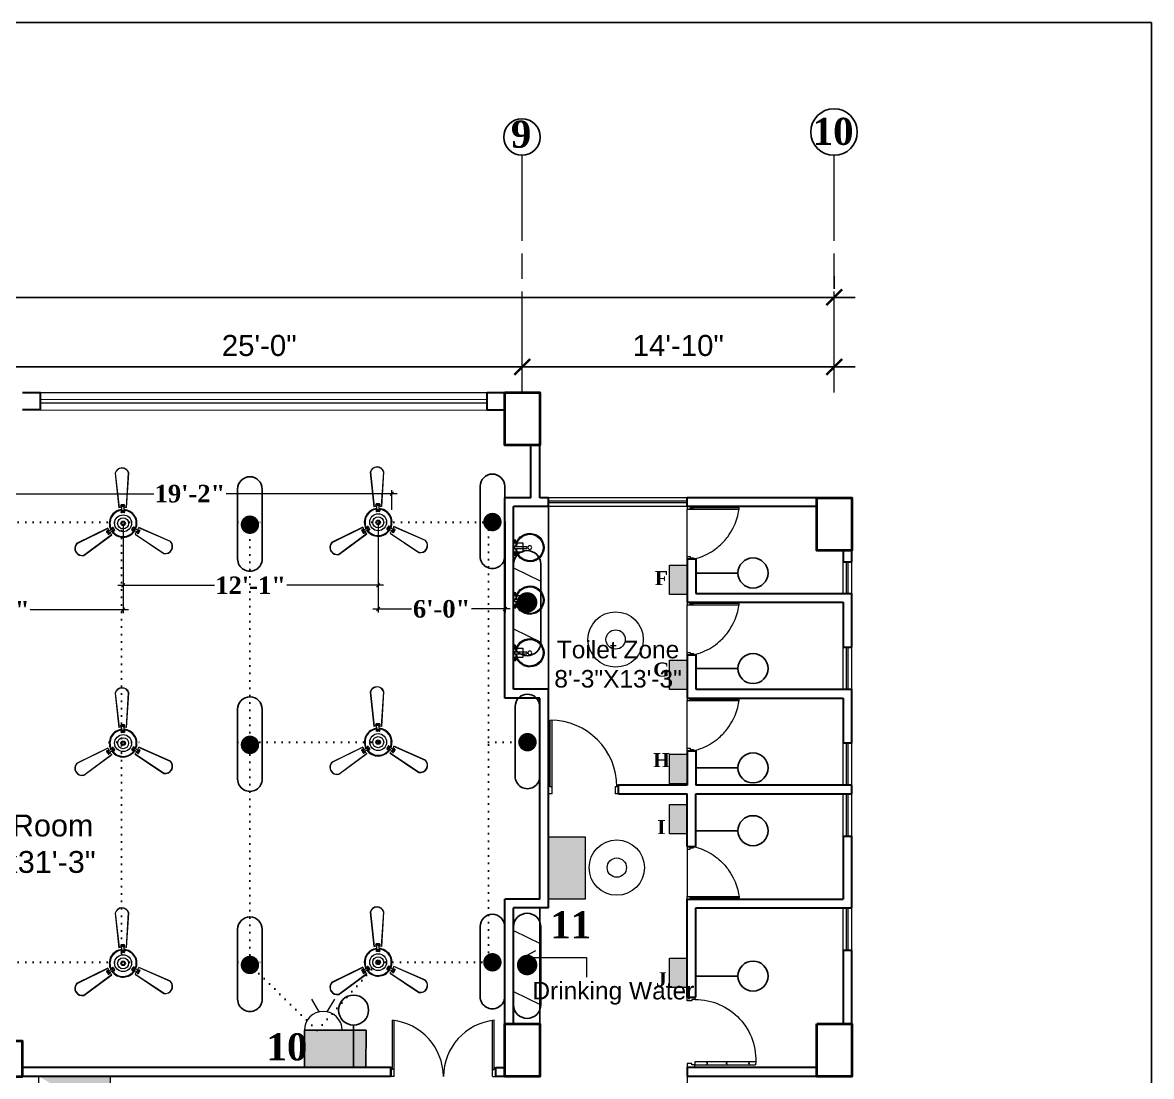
# Model space of a CAD drawing. Header units: inches. Extents: x -12 to 20935469, y -1604 to 24729220.
# Drawn here: x 20825594 to 20826238, y 24654530 to 24655131 of the extents above; entities that cross this region are included whole.
import ezdxf

# ---------------------------------------------------------------- set-up
doc = ezdxf.new("R2010")
doc.units = ezdxf.units.IN
doc.header["$LTSCALE"] = 0.03
doc.header["$MEASUREMENT"] = 0
doc.header["$PDMODE"] = 32
doc.header["$PDSIZE"] = 15
doc.linetypes.add('ACAD_ISO08W100', pattern=[36, 24, -3, 6, -3])
doc.linetypes.add('DOT', pattern=[0.25, 0, -0.25])
for name, color, linetype, lineweight in [('0-elect.fixture-3 fan', 200, 'Continuous', 20), ('2', 7, 'Continuous', 9), ('column', 1, 'Continuous', 40), ('Dim Line', 252, 'Continuous', 13), ('Dimiention', 75, 'Continuous', 18), ('Door', 7, 'Continuous', 18), ('E-CF', 4, 'Continuous', 30), ('Glass Line', 252, 'Continuous', 9), ('Grid Line', 252, 'Continuous', 18), ('line', 7, 'Continuous', 9), ('Main Wall', 7, 'Continuous', 30), ('STAIR', 46, 'Continuous', 15), ('TOILET FIXTURE', 142, 'Continuous', 5), ('wind.', 150, 'Continuous', 20)]:
    doc.layers.add(name, color=color, linetype=linetype, lineweight=lineweight)
for name, color, linetype in [('DIM TEXT 2025', 7, 'Continuous'), ('FUR', 251, 'Continuous'), ('H', 154, 'Continuous'), ('SB TEXT', 215, 'DOT'), ('TEXT', 7, 'Continuous'), ('w', 188, 'DOT')]:
    doc.layers.add(name, color=color, linetype=linetype)
doc.styles.add('2', font='swisscl.ttf')
doc.styles.add('RomanS', font='arial.ttf', dxfattribs={"height": 12})
doc.styles.get("Standard").update_dxf_attribs({"font": 'timesbd.ttf'})
doc.dimstyles.new('Aec_Arch_I', dxfattribs={"dimscale": 96, "dimtxt": 12, "dimasz": 0.09375, "dimexe": 0.125, "dimexo": 0.125, "dimgap": 0.0625, "dimtad": 1, "dimdec": 0, "dimzin": 3, "dimdsep": 46, "dimlunit": 4, "dimtxsty": 'RomanS', "dimblk1": 'ARCHTICK', "dimblk2": 'ARCHTICK', "dimsah": 1, "dimcen": 0.09375, "dimdle": 0.125, "dimadec": 0, "dimazin": 0, "dimtfac": 0.75, "dimtdec": 0, "dimtmove": 2, "dimatfit": 3, "dimldrblk": 'ARCHTICK', "dimfxl": 1, "dimfrac": 1, "dimtolj": 1, "dimtzin": 0, "dimarcsym": 0})
doc.dimstyles.new('Standard 8', dxfattribs={"dimtxt": 7, "dimasz": 2, "dimexe": 2, "dimexo": 2, "dimgap": 2, "dimtad": 0, "dimdec": 0, "dimzin": 3, "dimdsep": 46, "dimlunit": 4, "dimtxsty": 'Standard', "dimblk": 'OBLIQUE', "dimcen": 3, "dimdle": 3, "dimclrd": 256, "dimclre": 256, "dimclrt": 256, "dimadec": 0, "dimazin": 0, "dimtfac": 1, "dimtdec": 0, "dimtix": 1, "dimtofl": 0, "dimtmove": 0, "dimatfit": 0, "dimldrblk": 'OBLIQUE', "dimfxl": 1, "dimtolj": 1, "dimtzin": 0, "dimlwd": -1, "dimlwe": -1, "dimarcsym": 0})

# ---------------------------------------------------------------- blocks, each defined once
blk = doc.blocks.new('A$C36295410')
at = {"layer": 'Door'}
for p, q in [((1, 4), (1, 32)), ((2, 0), (2, 31.98)), ((58, 0), (58, 31.98)), ((59, 4), (59, 32)), ((1, 5), (0, 5)), ((2, 4), (1, 4)), ((58, 4), (59, 4)), ((59, 5), (60, 5)), ((2, 0), (0, 0)), ((58, 0), (60, 0))]:
    blk.add_line(p, q, dxfattribs=at)
for centre, start, end in [((-2.53, -0.34), 0.59063, 83.77826), ((62.53, -0.34), 96.22174, 179.40937)]:
    blk.add_arc(centre, 32.53, start, end, dxfattribs=at)
blk = doc.blocks.new('sssss-flat-876')
at = {"layer": 'Door', "linetype": 'Continuous', "ltscale": 3}
blk.add_line((3666.52, 84027.2), (3666.52, 84055.74), dxfattribs=at)
at = {"layer": 'Door', "linetype": 'Continuous', "ltscale": 3, "extrusion": (-7.21527e-09, -3.35624e-18, 1), "elevation": 0}
for points in [[(3666.52, 84057.2), (3666.52, 84055.74), (3668.35, 84055.74), (3668.35, 84056.47), (3670.18, 84056.47), (3670.18, 84057.2)], [(3668.35, 84055.74), (3696.16, 84055.74), (3696.16, 84056.47), (3668.35, 84056.47)]]:
    blk.add_lwpolyline(points, close=True, dxfattribs=at)
at = {"layer": 'Door', "linetype": 'Continuous', "ltscale": 3, "flags": 128}
blk.add_lwpolyline([(3670.18, 84027.2, 0.04096), (3675.47, 84028.9, 0.082496), (3684.93, 84034.78, 0.052187), (3689.72, 84039.97, 0.043988), (3692.86, 84045.05, 0.036571), (3694.75, 84049.63, 0.034751), (3695.92, 84054.2, 0.011435), (3696.16, 84055.74)], format="xyb", dxfattribs=at)
at = {"layer": 'Door', "linetype": 'Continuous', "ltscale": 3}
blk.add_lwpolyline([(3666.52, 84027.2), (3666.52, 84028.66), (3668.35, 84028.66), (3668.35, 84027.93), (3670.18, 84027.93), (3670.18, 84027.2)], close=True, dxfattribs=at)
blk = doc.blocks.new('Door_45')
at = {"layer": 'Door'}
for p, q in [((1.5, 4.97), (1.5, 43.97)), ((3.5, 44.03), (3.5, 4.97)), ((1.5, 40.03), (2.25, 40.03)), ((2.25, 40.03), (2.25, 39.53)), ((2.25, 39.53), (2.75, 39.53)), ((2.75, 39.53), (2.75, 40.03)), ((2.75, 40.03), (3.5, 40.03)), ((1.5, 25.77), (2.25, 25.77)), ((2.25, 25.77), (2.25, 25.27)), ((2.25, 25.27), (2.75, 25.27)), ((2.75, 25.77), (3.5, 25.77)), ((2.75, 25.27), (2.75, 25.77)), ((1.5, 12.57), (2.25, 12.57)), ((2.25, 12.57), (2.25, 13.07)), ((2.25, 13.07), (2.75, 13.07)), ((2.75, 13.07), (2.75, 12.57)), ((2.75, 12.57), (3.5, 12.57)), ((0, -0.03), (0, 4.97)), ((0, 4.97), (1.5, 4.97)), ((3.5, 4.97), (1.5, 4.97)), ((1.5, 4.97), (1.5, 2.97)), ((1.5, 2.97), (2.5, 2.97)), ((2.5, 2.97), (2.5, -0.03)), ((42.5, 3), (42.5, -0.03)), ((43.5, 3), (42.5, 3)), ((45, 5), (43.5, 5)), ((43.5, 5), (43.5, 3)), ((45, -0.03), (45, 5)), ((2.5, -0.03), (0, -0.03)), ((42.5, -0.03), (45, -0.03))]:
    blk.add_line(p, q, dxfattribs=at)
blk.add_arc((4.66, 5.26), 38.84, 359.62325, 94.66847, dxfattribs=at)
blk = doc.blocks.new('7-flat-72')
at = {"layer": 'Glass Line', "color": 8, "ltscale": 20}
for p, q in [((-64476.55, 376959.41), (-64476.55, 376966.61)), ((-64475.47, 376966.61), (-64476.55, 376966.61)), ((-64475.47, 376959.41), (-64475.47, 376966.61)), ((-64478.71, 376960.49), (-64480.33, 376960.49)), ((-64480.33, 376959.52), (-64480.33, 376960.49)), ((-64478.71, 376959.52), (-64480.33, 376959.52)), ((-64480.33, 376959.05), (-64480.33, 376959.41)), ((-64478.71, 376959.41), (-64480.33, 376959.41)), ((-64478.71, 376959.05), (-64480.33, 376959.05)), ((-64480.28, 376959.52), (-64480.28, 376960.49)), ((-64480.15, 376959.52), (-64480.15, 376960.49)), ((-64480.15, 376959.41), (-64480.15, 376959.52)), ((-64479.92, 376959.52), (-64479.92, 376960.49)), ((-64479.52, 376959.52), (-64479.52, 376960.49)), ((-64479.13, 376959.52), (-64479.13, 376960.49)), ((-64478.9, 376959.52), (-64478.9, 376960.49)), ((-64478.89, 376959.41), (-64478.89, 376959.52)), ((-64478.77, 376959.52), (-64478.77, 376960.49)), ((-64478.71, 376959.52), (-64478.71, 376960.49)), ((-64478.71, 376959.05), (-64478.71, 376959.41)), ((-64475.11, 376959.41), (-64476.91, 376959.41)), ((-64476.91, 376959.05), (-64476.91, 376959.41)), ((-64475.11, 376959.05), (-64476.91, 376959.05)), ((-64475.11, 376959.05), (-64475.11, 376959.41)), ((-64473.31, 376960.49), (-64471.69, 376960.49)), ((-64473.31, 376959.52), (-64473.31, 376960.49)), ((-64473.31, 376959.52), (-64471.69, 376959.52)), ((-64473.31, 376959.05), (-64473.31, 376959.41)), ((-64473.31, 376959.41), (-64471.69, 376959.41)), ((-64473.31, 376959.05), (-64471.69, 376959.05)), ((-64473.26, 376959.52), (-64473.26, 376960.49)), ((-64473.13, 376959.52), (-64473.13, 376960.49)), ((-64473.13, 376959.41), (-64473.13, 376959.52)), ((-64472.9, 376959.52), (-64472.9, 376960.49)), ((-64472.5, 376959.52), (-64472.5, 376960.49)), ((-64472.11, 376959.52), (-64472.11, 376960.49)), ((-64471.88, 376959.52), (-64471.88, 376960.49)), ((-64471.87, 376959.41), (-64471.87, 376959.52)), ((-64471.75, 376959.52), (-64471.75, 376960.49)), ((-64471.69, 376959.52), (-64471.69, 376960.49)), ((-64471.69, 376959.05), (-64471.69, 376959.41))]:
    blk.add_line(p, q, dxfattribs=at)
blk.add_circle((-64476.02, 376968.4, 0), 1.08, dxfattribs=at)
for radius, start, end in [(8.1, 273.83345, 266.18834), (7.55, 274.11503, 265.90676)]:
    blk.add_arc((-64476.02, 376968.4, 0), radius, start, end, dxfattribs=at)
blk = doc.blocks.new('SFSFSFS-flat-72')
at = {"layer": 'TOILET FIXTURE', "ltscale": 0.2}
blk.add_lwpolyline([(-3918.47, -3608.1), (-3918.47, -3602.7), (-3923.87, -3602.7), (-3923.87, -3608.1)], close=True, dxfattribs=at)
at = {"layer": 'TOILET FIXTURE', "ltscale": 20}
blk.add_blockref('7-flat-72', (60554.84, -380567.16), dxfattribs=at)
blk = doc.blocks.new('$D40')
at = {"layer": 'Door'}
for p, q in [((1, 4), (1, 42)), ((2, 0), (2, 41.99)), ((1, 5), (0, 5)), ((2, 0), (0, 0)), ((2, 4), (1, 4)), ((39, 4), (38, 4)), ((38, 4), (38, 0)), ((40, 0), (38, 0)), ((40, 5), (38.99, 5)), ((39, 5), (39, 4))]:
    blk.add_line(p, q, dxfattribs=at)
blk.add_arc((1, 4), 38, 0, 90, dxfattribs=at)
blk = doc.blocks.new('bulb')
at = {"layer": 'line', "color": 4, "lineweight": 25, "ltscale": 50}
for p, q in [((20823168.7, 24658803.9), (20823168.7, 24658777.6)), ((20823168.7, 24658790.8), (20823209.9, 24658790.8))]:
    blk.add_line(p, q, dxfattribs=at)
blk.add_circle((20823224.6, 24658790.8), 14.7, dxfattribs=at)
blk = doc.blocks.new('JUJUJUKIII')
at = {"layer": 'H', "ltscale": 50, "true_color": 0x999999, "transparency": 33554556}
h = blk.add_hatch(color=253, dxfattribs=at)
h.dxf.hatch_style = 1
h.paths.add_polyline_path([(7363219.9, 3291034.2), (7363425.7, 3291034.2), (7363425.7, 3291376.7), (7363219.9, 3291376.7)])
at = {"layer": 'Dimiention', "color": 4, "ltscale": 50}
blk.add_lwpolyline([(7363219.9, 3291034.2), (7363425.7, 3291034.2), (7363425.7, 3291376.7), (7363219.9, 3291376.7)], close=True, dxfattribs=at)
blk = doc.blocks.new('_Oblique')
at = {"color": 0, "linetype": 'ByBlock', "lineweight": -2}
blk.add_line((-0.5, -0.5), (0.5, 0.5), dxfattribs=at)
blk = doc.blocks.new('*D137')
at = {"layer": 'Defpoints', "color": 0, "transparency": 16777216}
for p in [(20825804.99, 24654862.46), (20825804.99, 24654853.37), (20825574.68, 24654846.16)]:
    blk.add_point(p, dxfattribs=at)
at = {"layer": 'DIM TEXT 2025', "lineweight": 0, "transparency": 16777216}
for p, q in [((20825571.68, 24654862.46), (20825669.26, 24654862.46)), ((20825574.68, 24654846.16), (20825574.68, 24654864.46)), ((20825807.99, 24654862.46), (20825710.41, 24654862.46)), ((20825804.99, 24654853.37), (20825804.99, 24654864.46))]:
    blk.add_line(p, q, dxfattribs=at)
at = {"layer": 'DIM TEXT 2025', "lineweight": 0, "transparency": 16777216, "xscale": 2, "yscale": 2, "zscale": 2, "rotation": 180}
blk.add_blockref('_Oblique', (20825574.68, 24654862.46), dxfattribs=at)
at = {"layer": 'DIM TEXT 2025', "lineweight": 0, "transparency": 16777216, "xscale": 2, "yscale": 2, "zscale": 2}
blk.add_blockref('_Oblique', (20825804.99, 24654862.46), dxfattribs=at)
at = {"layer": 'DIM TEXT 2025', "lineweight": 0, "transparency": 16777216, "insert": (20825689.84, 24654862.46), "char_height": 10, "attachment_point": 5}
blk.add_mtext('\\A1;19\'-2"', dxfattribs=at)
blk = doc.blocks.new('*D138')
at = {"layer": 'Defpoints', "color": 0, "transparency": 16777216}
for p in [(20825651.72, 24654845.58), (20825797.19, 24654846.16), (20825797.19, 24654810.26)]:
    blk.add_point(p, dxfattribs=at)
at = {"layer": 'DIM TEXT 2025', "lineweight": 0, "transparency": 16777216}
for p, q in [((20825651.72, 24654845.58), (20825651.72, 24654808.26)), ((20825797.19, 24654846.16), (20825797.19, 24654808.26)), ((20825648.72, 24654810.26), (20825703.87, 24654810.26)), ((20825800.19, 24654810.26), (20825745.03, 24654810.26))]:
    blk.add_line(p, q, dxfattribs=at)
at = {"layer": 'DIM TEXT 2025', "lineweight": 0, "transparency": 16777216, "xscale": 2, "yscale": 2, "zscale": 2, "rotation": 180}
blk.add_blockref('_Oblique', (20825651.72, 24654810.26), dxfattribs=at)
at = {"layer": 'DIM TEXT 2025', "lineweight": 0, "transparency": 16777216, "xscale": 2, "yscale": 2, "zscale": 2}
blk.add_blockref('_Oblique', (20825797.19, 24654810.26), dxfattribs=at)
at = {"layer": 'DIM TEXT 2025', "lineweight": 0, "transparency": 16777216, "insert": (20825724.45, 24654810.26), "char_height": 10, "attachment_point": 5}
blk.add_mtext('\\A1;12\'-1"', dxfattribs=at)
blk = doc.blocks.new('E-CF')
at = {"layer": '0-elect.fixture-3 fan', "color": 230, "linetype": 'ByBlock', "lineweight": 13, "ltscale": 5}
for p, q in [((-1.45, 6.53), (-2.38, 20.87)), ((-1.35, 6.55), (-2.29, 20.85)), ((3.24, 20.73), (1.65, 6.48)), ((3.34, 20.73), (1.74, 6.45)), ((-19.63, -7.46), (-6.46, -1.71)), ((-19.57, -7.54), (-6.43, -1.8)), ((-4.99, -4.44), (-16.92, -12.4)), ((-4.93, -4.51), (-16.88, -12.49)), ((16.32, -13.17), (4.78, -4.66)), ((6.34, -2.1), (19.2, -8.44)), ((6.37, -2.01), (19.25, -8.36)), ((16.28, -13.26), (4.71, -4.73))]:
    blk.add_line(p, q, dxfattribs=at)
at = {"layer": '0-elect.fixture-3 fan', "color": 232, "linetype": 'ByBlock', "lineweight": 13, "ltscale": 5}
for p, q in [((-0.35, 5.43), (-0.66, 4.81)), ((-0.33, 6.68), (-0.62, 7.28)), ((-0.35, 4.97), (-0.22, 4.72)), ((-0.29, 7.46), (-0.15, 7.2)), ((-0.02, 6.87), (0.23, 7.01)), ((0.04, 5.2), (0.29, 5.33)), ((0.42, 4.9), (0.56, 4.65)), ((0.48, 7.43), (0.62, 7.18)), ((0.6, 5.41), (0.87, 4.78)), ((0.63, 6.66), (0.96, 7.25)), ((-6.08, -2.77), (-6.75, -2.79)), ((-6.68, -3.29), (-6.53, -3.05)), ((-6.31, -3.97), (-6.16, -3.73)), ((-5.94, -3.44), (-6.18, -3.29)), ((-5.62, -3.61), (-6, -4.17)), ((-4.99, -2.18), (-4.57, -1.62)), ((-4.52, -2.55), (-4.76, -2.41)), ((-4.53, -3.01), (-3.84, -2.97)), ((-4.46, -2.08), (-4.31, -1.83)), ((-4.13, -2.78), (-3.98, -2.54)), ((4.38, -3.22), (3.69, -3.14)), ((4.03, -2.81), (3.74, -2.8)), ((4.47, -2.17), (4.18, -2.17)), ((4.47, -2.63), (4.47, -2.91)), ((4.87, -2.41), (4.49, -1.83)), ((5.44, -3.87), (5.79, -4.45)), ((6.19, -4.13), (5.9, -4.12)), ((5.94, -3.05), (6.61, -3.1)), ((5.95, -3.42), (5.94, -3.7)), ((6.6, -3.47), (6.31, -3.46))]:
    blk.add_line(p, q, dxfattribs=at)
at = {"layer": '0-elect.fixture-3 fan', "color": 5, "lineweight": 13}
blk.add_line((0, 0), (0, 0), dxfattribs=at)
at = {"layer": '0-elect.fixture-3 fan', "color": 230, "linetype": 'ByBlock', "lineweight": 13, "ltscale": 5, "extrusion": (0, 0, -1)}
for centre, major_axis, start_param, end_param in [((0.46, 19.91), (-2.12, 2.12), 5.823867, 8.359631), ((0.46, 19.91), (-2.05, 2.05), 5.830329, 8.353169), ((0, 0), (-4.05, 4.05), 5.068563, 7.021343), ((0, 0), (-3.85, 3.85), 5.085186, 7.003917), ((0, 0), (4.72, 4.72), -1.003222, -0.833722), ((0, 0), (-4.05, 4.05), 0.879773, 2.832553), ((0, 0), (-3.85, 3.85), 0.896396, 2.815126), ((0, 0), (4.72, 4.72), -0.690743, -0.521244), ((0, 0), (-4.72, 4.72), 5.068843, 5.238343), ((0, 0), (4.72, 4.72), 3.185569, 3.355068), ((0, 0), (4.05, 4.05), 1.403372, 3.356151), ((0, 0), (-3.85, 3.85), 2.990791, 4.909522), ((0, 0), (4.72, 4.72), 1.403652, 1.573151), ((0, 0), (-4.72, 4.72), 2.66197, 2.831469), ((-17.47, -9.55), (-2.12, 2.12), 3.729471, 6.265236), ((-17.47, -9.55), (-2.05, 2.05), 3.735934, 6.258773), ((17, -10.35), (-2.12, 2.12), 1.635076, 4.170841), ((17, -10.35), (2.05, 2.05), 0.070743, 2.593582)]:
    blk.add_ellipse(centre, major_axis=major_axis, ratio=1, start_param=start_param, end_param=end_param, dxfattribs=at)
at = {"layer": '0-elect.fixture-3 fan', "color": 232, "linetype": 'ByBlock', "lineweight": 13, "ltscale": 5, "extrusion": (0, 0, -1)}
for centre, major_axis, start_param, end_param in [((-0.44, 4.71), (0.169, 0.169), 2.26283, 4.381754), ((-0.41, 7.39), (-0.169, 0.169), 5.038692, 7.013305), ((-0.28, 4.84), (0.101, 0.101), 3.926991, 10.210176), ((0, 0), (5.4, 5.4), -0.840677, -0.683789), ((-0.22, 7.33), (0.101, 0.101), 3.926991, 10.210176), ((-2.18, 6.1), (-1.37, 1.37), 2.052913, 2.705807), ((0.11, 6.94), (0.101, 0.101), 3.926991, 10.210176), ((0.17, 5.27), (0.101, 0.101), 3.926991, 10.210176), ((0.49, 4.78), (0.101, 0.101), 3.926991, 10.210176), ((0.55, 7.31), (0.101, 0.101), 3.926991, 10.210176), ((2.58, 5.99), (1.46, 1.46), 3.643048, 4.257264), ((0.66, 4.68), (0.169, 0.169), 0.376965, 2.49589), ((0.75, 7.36), (-0.169, 0.169), 0.887007, 2.86162), ((0, 0), (3.17, 3.17), -0.878763, -0.645703), ((-6.75, -3.02), (0.169, 0.169), 3.505001, 5.479614), ((0, 0), (-5.4, 5.4), 4.91891, 5.075797), ((-6.6, -3.17), (0.101, 0.101), 3.926991, 10.210176), ((-6.19, -4.04), (0.169, 0.169), 1.373501, 3.348114), ((-6.24, -3.85), (0.101, 0.101), 3.926991, 10.210176), ((-6.06, -3.36), (0.101, 0.101), 3.926991, 10.210176), ((-6.47, -0.75), (1.46, 1.46), 1.548653, 2.162869), ((-4.19, -4.93), (-1.37, 1.37), 6.241703, 6.894597), ((-4.64, -2.48), (-0.101, 0.101), 5.497787, 11.780972), ((-4.38, -1.76), (-0.169, 0.169), 6.136552, 8.255476), ((-4.38, -1.96), (-0.101, 0.101), 5.497787, 11.780972), ((-4.05, -2.66), (0.101, 0.101), 3.926991, 10.210176), ((0, 0), (-3.17, 3.17), 4.880824, 5.113884), ((-3.86, -2.73), (0.169, 0.169), 0.168435, 2.287359), ((3.72, -2.9), (0.169, 0.169), 2.471361, 4.590285), ((0, 0), (-3.17, 3.17), 2.786429, 3.019489), ((3.89, -2.81), (0.101, 0.101), 3.926991, 10.210176), ((4.29, -1.97), (-0.169, 0.169), 5.928021, 8.046946), ((4.33, -2.17), (0.101, 0.101), 3.926991, 10.210176), ((4.47, -2.77), (0.101, 0.101), 3.926991, 10.210176), ((3.89, -5.22), (-1.46, 1.46), 1.025054, 1.63927), ((6.36, -1.16), (1.37, 1.37), 2.576511, 3.229406), ((6, -4.32), (-0.169, 0.169), 2.981402, 4.956015), ((5.95, -3.56), (-0.101, 0.101), 5.497787, 11.780972), ((6.05, -4.13), (0.101, 0.101), 3.926991, 10.210176), ((0, 0), (-5.4, 5.4), 2.824515, 2.981402), ((6.45, -3.47), (-0.101, 0.101), 5.497787, 11.780972), ((6.6, -3.33), (-0.169, 0.169), 0.849902, 2.824515)]:
    blk.add_ellipse(centre, major_axis=major_axis, ratio=1, start_param=start_param, end_param=end_param, dxfattribs=at)
at = {"layer": '0-elect.fixture-3 fan', "linetype": 'ByBlock', "lineweight": 13, "ltscale": 5, "extrusion": (0, 0, -1)}
blk.add_ellipse((0.01, 0.03), major_axis=(-2.47, 2.47), ratio=1, start_param=5.497787, end_param=11.780972, dxfattribs=at)
at = {"layer": '0-elect.fixture-3 fan', "color": 200, "linetype": 'ByBlock', "lineweight": 13, "ltscale": 5, "extrusion": (0, 0, -1)}
blk.add_ellipse((0, 0), major_axis=(-1.61, 1.61), ratio=1, start_param=5.497787, end_param=11.780972, dxfattribs=at)
at = {"layer": '0-elect.fixture-3 fan', "color": 190, "linetype": 'ByBlock', "lineweight": 13, "ltscale": 5, "extrusion": (0, 0, -1)}
for major_axis, start_param, end_param in [((0.666, 0.666), 3.926991, 10.210176), ((-0.461, 0.461), 5.497787, 11.780972)]:
    blk.add_ellipse((0, 0), major_axis=major_axis, ratio=1, start_param=start_param, end_param=end_param, dxfattribs=at)
blk = doc.blocks.new('*D139')
at = {"layer": 'Defpoints', "color": 0, "transparency": 16777216}
for p in [(20825869.56, 24654846.74), (20825797.19, 24654846.16), (20825869.56, 24654796.77)]:
    blk.add_point(p, dxfattribs=at)
at = {"layer": 'DIM TEXT 2025', "lineweight": 0, "transparency": 16777216}
for p, q in [((20825869.56, 24654846.74), (20825869.56, 24654794.77)), ((20825797.19, 24654846.16), (20825797.19, 24654794.77)), ((20825794.19, 24654796.77), (20825816.28, 24654796.77)), ((20825872.56, 24654796.77), (20825850.46, 24654796.77))]:
    blk.add_line(p, q, dxfattribs=at)
at = {"layer": 'DIM TEXT 2025', "lineweight": 0, "transparency": 16777216, "xscale": 2, "yscale": 2, "zscale": 2, "rotation": 180}
blk.add_blockref('_Oblique', (20825797.19, 24654796.77), dxfattribs=at)
at = {"layer": 'DIM TEXT 2025', "lineweight": 0, "transparency": 16777216, "xscale": 2, "yscale": 2, "zscale": 2}
blk.add_blockref('_Oblique', (20825869.56, 24654796.77), dxfattribs=at)
at = {"layer": 'DIM TEXT 2025', "lineweight": 0, "transparency": 16777216, "insert": (20825833.37, 24654796.77), "char_height": 10, "attachment_point": 5}
blk.add_mtext('\\A1;6\'-0"', dxfattribs=at)
blk = doc.blocks.new('FDDF')
at = {"layer": 'line', "color": 6, "linetype": 'Continuous', "lineweight": 25, "ltscale": 50}
for p, q in [((7351582.6, 3307777.3), (7351582.6, 3307351.8)), ((7351732.3, 3307777.3), (7351732.3, 3307351.8))]:
    blk.add_line(p, q, dxfattribs=at)
at = {"layer": 'line', "color": 6, "linetype": 'Continuous', "lineweight": 40, "ltscale": 50, "const_width": 56.1}
blk.add_lwpolyline([(7351657.4, 3307596.9, 1), (7351657.4, 3307540.8, 1)], format="xyb", close=True, dxfattribs=at)
at = {"layer": 'line', "color": 6, "linetype": 'Continuous', "lineweight": 25, "ltscale": 50}
for centre, start, end in [((7351657.4, 3307777.3), 0, 180), ((7351657.4, 3307351.8), 180, 0)]:
    blk.add_arc(centre, 74.8, start, end, dxfattribs=at)
blk = doc.blocks.new('*D58')
at = {"layer": 'Defpoints', "color": 0, "transparency": 16777216}
for p in [(20825497.18, 24654845.76), (20825651.72, 24654845.58), (20825651.72, 24654796.36)]:
    blk.add_point(p, dxfattribs=at)
at = {"layer": 'DIM TEXT 2025', "lineweight": 0, "transparency": 16777216}
for p, q in [((20825497.18, 24654845.76), (20825497.18, 24654794.36)), ((20825651.72, 24654845.58), (20825651.72, 24654794.36)), ((20825494.18, 24654796.36), (20825550.17, 24654796.36)), ((20825654.72, 24654796.36), (20825598.73, 24654796.36))]:
    blk.add_line(p, q, dxfattribs=at)
at = {"layer": 'DIM TEXT 2025', "lineweight": 0, "transparency": 16777216, "xscale": 2, "yscale": 2, "zscale": 2, "rotation": 180}
blk.add_blockref('_Oblique', (20825497.18, 24654796.36), dxfattribs=at)
at = {"layer": 'DIM TEXT 2025', "lineweight": 0, "transparency": 16777216, "xscale": 2, "yscale": 2, "zscale": 2}
blk.add_blockref('_Oblique', (20825651.72, 24654796.36), dxfattribs=at)
at = {"layer": 'DIM TEXT 2025', "lineweight": 0, "transparency": 16777216, "insert": (20825574.45, 24654796.36), "char_height": 10, "attachment_point": 5}
blk.add_mtext('\\A1;12\'-11"', dxfattribs=at)
blk = doc.blocks.new('fgftrfteter')
at = {"layer": 'Dimiention', "color": 4, "ltscale": 50}
for p, q in [((4580895, 2288123), (4580808, 2288269)), ((4580989, 2288123), (4581076, 2288269)), ((4580720, 2287906), (4581164, 2287906))]:
    blk.add_line(p, q, dxfattribs=at)
blk.add_arc((4580942, 2287906), 222, 0, 180, dxfattribs=at)
blk = doc.blocks.new('2PIN')
at = {"layer": 'H', "true_color": 0x000000, "transparency": 33554567}
h = blk.add_hatch(color=18, dxfattribs=at)
h.dxf.hatch_style = 1
h.paths.add_polyline_path([(20823027, 24658981.2), (20822972.3, 24658981.2), (20822972.3, 24658948.3), (20823027, 24658948.3)])
blk.add_lwpolyline([(20822972.3, 24658981.2), (20823027, 24658981.2), (20823027, 24658948.3), (20822972.3, 24658948.3)], close=True)
at = {"layer": '2', "color": 6, "lineweight": 25, "transparency": 33554648, "xscale": 0.07559514081214198, "yscale": 0.07559514081214198, "zscale": 0.07559514081214198}
blk.add_blockref('fgftrfteter', (20476692.1, 24486026.6), dxfattribs=at)
blk = doc.blocks.new('U7TYT')
at = {"layer": 'Dimiention', "ltscale": 50, "transparency": 33554590}
h = blk.add_hatch(color=253, dxfattribs=at)
h.dxf.hatch_style = 1
h.paths.add_polyline_path([(7347319.5, 3290479.6), (7346977, 3290273.9), (7347319.5, 3290273.9)])
at = {"layer": 'Dimiention', "color": 4, "ltscale": 50}
blk.add_lwpolyline([(7347319.5, 3290273.9), (7347319.5, 3290479.6), (7346977, 3290479.6), (7346977, 3290273.9)], close=True, dxfattribs=at)
blk = doc.blocks.new('GYTT')
at = {"layer": 'line', "color": 4, "ltscale": 50}
for radius in [19.73, 6.87]:
    blk.add_circle((20859470.76, -1441350.36), radius, dxfattribs=at)
blk = doc.blocks.new('JJUJUJUKI')
at = {"layer": 'line', "color": 6, "ltscale": 50}
for p, q in [((7363094.9, 3291793.9), (7362945.3, 3291866.9)), ((7363094.9, 3291460.9), (7362945.3, 3291533.9))]:
    blk.add_line(p, q, dxfattribs=at)
at = {"layer": 'line', "color": 5, "xscale": -1, "rotation": 180}
blk.add_blockref('FDDF', (11362.6, 6599218.7), dxfattribs=at)
blk = doc.blocks.new('RTRT')
at = {"layer": 'line', "color": 5}
blk.add_blockref('JJUJUJUKI', (0, 0), dxfattribs=at)
blk = doc.blocks.new('_ArchTick')
at = {"color": 0, "linetype": 'ByBlock', "lineweight": 35, "const_width": 0.15}
blk.add_lwpolyline([(-0.5, -0.5), (0.5, 0.5)], dxfattribs=at)
blk = doc.blocks.new('*D343')
at = {"layer": 'Defpoints', "color": 0, "transparency": 16777216}
for p in [(20821669.75, 24639400.93), (20821969.75, 24639400.93), (20821969.75, 24639400.93)]:
    blk.add_point(p, dxfattribs=at)
at = {"layer": 'Dim Line', "color": 0, "lineweight": -2, "transparency": 16777216}
blk.add_line((20821657.75, 24639400.93), (20821981.75, 24639400.93), dxfattribs=at)
at = {"layer": 'Dim Line', "color": 0, "lineweight": -2, "transparency": 16777216, "xscale": 9, "yscale": 9, "zscale": 9, "rotation": 180}
blk.add_blockref('_ArchTick', (20821669.75, 24639400.93), dxfattribs=at)
at = {"layer": 'Dim Line', "color": 0, "lineweight": -2, "transparency": 16777216, "xscale": 9, "yscale": 9, "zscale": 9}
blk.add_blockref('_ArchTick', (20821969.75, 24639400.93), dxfattribs=at)
at = {"layer": 'Dim Line', "color": 0, "transparency": 16777216, "insert": (20821819.75, 24639413.05), "char_height": 12, "attachment_point": 5, "style": 'RomanS'}
blk.add_mtext('\\A1;25\'-0"', dxfattribs=at)
blk = doc.blocks.new('*D344')
at = {"layer": 'Defpoints', "color": 0, "transparency": 16777216}
for p in [(20821969.75, 24639400.93), (20822147.72, 24639400.93), (20822147.72, 24639400.93)]:
    blk.add_point(p, dxfattribs=at)
at = {"layer": 'Dim Line', "color": 0, "lineweight": -2, "transparency": 16777216}
for p, q in [((20821957.75, 24639400.93), (20822159.72, 24639400.93)), ((20822147.72, 24639388.93), (20822147.72, 24639388.93))]:
    blk.add_line(p, q, dxfattribs=at)
at = {"layer": 'Dim Line', "color": 0, "lineweight": -2, "transparency": 16777216, "xscale": 9, "yscale": 9, "zscale": 9, "rotation": 180}
blk.add_blockref('_ArchTick', (20821969.75, 24639400.93), dxfattribs=at)
at = {"layer": 'Dim Line', "color": 0, "lineweight": -2, "transparency": 16777216, "xscale": 9, "yscale": 9, "zscale": 9}
blk.add_blockref('_ArchTick', (20822147.72, 24639400.93), dxfattribs=at)
at = {"layer": 'Dim Line', "color": 0, "transparency": 16777216, "insert": (20822058.74, 24639413.05), "char_height": 12, "attachment_point": 5, "style": 'RomanS'}
blk.add_mtext('\\A1;14\'-10"', dxfattribs=at)
blk = doc.blocks.new('*D329')
at = {"layer": 'Defpoints', "color": 0, "transparency": 16777216}
for p in [(20822147.72, 24639440.57), (20820144.28, 24639433.51), (20822147.72, 24639433.51)]:
    blk.add_point(p, dxfattribs=at)
at = {"layer": 'Dim Line', "color": 0, "lineweight": -2, "transparency": 16777216}
for p, q in [((20820144.28, 24639445.51), (20820144.28, 24639452.57)), ((20822147.72, 24639445.51), (20822147.72, 24639452.57)), ((20820132.28, 24639440.57), (20822159.72, 24639440.57))]:
    blk.add_line(p, q, dxfattribs=at)
at = {"layer": 'Dim Line', "color": 0, "lineweight": -2, "transparency": 16777216, "xscale": 9, "yscale": 9, "zscale": 9, "rotation": 180}
blk.add_blockref('_ArchTick', (20820144.28, 24639440.57), dxfattribs=at)
at = {"layer": 'Dim Line', "color": 0, "lineweight": -2, "transparency": 16777216, "xscale": 9, "yscale": 9, "zscale": 9}
blk.add_blockref('_ArchTick', (20822147.72, 24639440.57), dxfattribs=at)
at = {"layer": 'Dim Line', "color": 0, "transparency": 16777216, "insert": (20821146, 24639452.7), "char_height": 12, "attachment_point": 5, "style": 'RomanS'}
blk.add_mtext('\\A1;166\'-11"', dxfattribs=at)
blk = doc.blocks.new('GRID')
at = {"layer": 'Grid Line', "color": 252, "linetype": 'ACAD_ISO08W100', "lineweight": 9, "ltscale": 80, "true_color": 0x939598}
for p, q in [((20821969.75, 24639386.33), (20821969.75, 24639521.54)), ((20822147.72, 24639386.33), (20822147.72, 24639521.54))]:
    blk.add_line(p, q, dxfattribs=at)
at = {"layer": 'TEXT'}
for centre, radius in [((20822147.58, 24639534.81), 13.27), ((20821969.61, 24639531.96), 10.42)]:
    blk.add_circle(centre, radius, dxfattribs=at)
at = {"layer": 'TEXT', "char_height": 15.435, "width": 227.4581, "attachment_point": 8, "rotation": 0}
for s, insert in [('\\A1;10', (20822147.07, 24639527.25)), ('\\A1;9', (20821969.1, 24639525.66))]:
    blk.add_mtext(s, dxfattribs=dict(at, insert=insert))
at = {"layer": 'Dim Line'}
for base, p1, p2, picture, middle in [((20822147.72, 24639440.57), (20820144.28, 24639433.51), (20822147.72, 24639433.51), '*D329', (20821146, 24639452.7)), ((20821969.75, 24639400.93), (20821669.75, 24639400.93), (20821969.75, 24639400.93), '*D343', (20821819.75, 24639413.05)), ((20822147.72, 24639400.93), (20821969.75, 24639400.93), (20822147.72, 24639400.93), '*D344', (20822058.74, 24639413.05))]:
    dim = blk.add_linear_dim(base=base, p1=p1, p2=p2, dimstyle='Aec_Arch_I', dxfattribs=at)
    dim.commit()
    dim.dimension.update_dxf_attribs({"geometry": picture, "text_midpoint": middle})

msp = doc.modelspace()

# ---------------------------------------------------------------- linework, layer by layer
for p, q in [((20826067.32, 24654860.19), (20826067.32, 24654860.19)), ((20825894.35, 24654750.96), (20825894.35, 24654855.19)), ((20825889.35, 24654560.31), (20825889.35, 24654626.34)), ((20825978.35, 24654535.5), (20825973.35, 24654535.5))]:
    msp.add_line(p, q)
at = {"layer": 'column', "lineweight": 40, "ltscale": 20}
for points in [[(20825869.35, 24654920.19), (20825889.35, 24654920.19), (20825889.35, 24654890.19), (20825869.35, 24654890.19)], [(20826047.32, 24654860.19), (20826067.32, 24654860.19), (20826067.32, 24654830.19), (20826047.32, 24654830.19)], [(20825869.35, 24654560.31), (20825889.35, 24654560.31), (20825889.35, 24654530.33), (20825869.35, 24654530.33)], [(20826047.32, 24654560.33), (20826067.32, 24654560.33), (20826067.32, 24654530.33), (20826047.32, 24654530.33)], [(20825564.37, 24654550.3), (20825564.37, 24654530.3), (20825594.37, 24654530.3), (20825594.37, 24654550.3)]]:
    msp.add_lwpolyline(points, close=True, dxfattribs=at)
at = {"layer": 'Defpoints'}
msp.add_lwpolyline([(20823799.35, 24655131.07), (20826238.21, 24655131.07), (20826238.21, 24653672.54), (20823799.35, 24653672.54)], close=True, dxfattribs=at)
at = {"layer": 'Main Wall', "lineweight": 30}
for p, q in [((20825859.35, 24654920.19), (20825869.35, 24654920.19)), ((20825859.35, 24654910.2), (20825859.35, 24654920.19)), ((20825869.35, 24654910.2), (20825859.35, 24654910.2)), ((20825884.35, 24654860.19), (20825884.35, 24654890.19)), ((20825889.35, 24654860.19), (20825889.35, 24654890.19)), ((20825869.35, 24654745.96), (20825869.35, 24654860.19)), ((20825884.35, 24654860.19), (20825869.35, 24654860.19)), ((20825894.35, 24654860.19), (20825889.35, 24654860.19)), ((20825894.35, 24654855.19), (20825894.35, 24654860.19)), ((20826047.32, 24654860.19), (20825973.35, 24654860.19)), ((20825973.35, 24654855.19), (20825973.35, 24654860.19)), ((20825874.35, 24654750.96), (20825874.35, 24654855.19)), ((20825894.35, 24654855.19), (20825874.35, 24654855.19)), ((20826047.32, 24654855.19), (20825973.35, 24654855.19)), ((20826067.32, 24654823.58), (20826067.32, 24654830.19)), ((20825978.35, 24654825.19), (20825973.35, 24654825.19)), ((20825978.35, 24654825.19), (20825978.35, 24654805.58)), ((20825978.35, 24654805.58), (20826067.32, 24654805.58)), ((20826067.32, 24654774.96), (20826067.32, 24654805.58)), ((20825973.35, 24654800.58), (20826062.32, 24654800.58)), ((20825973.35, 24654770.58), (20825978.35, 24654770.58)), ((20825978.35, 24654770.58), (20825978.35, 24654750.96)), ((20825894.35, 24654750.96), (20825874.35, 24654750.96)), ((20825894.35, 24654696.34), (20825894.35, 24654750.96)), ((20825978.35, 24654750.96), (20826067.32, 24654750.96)), ((20826067.32, 24654720.34), (20826067.32, 24654750.96)), ((20825889.35, 24654745.96), (20825869.35, 24654745.96)), ((20825889.35, 24654631.34), (20825889.35, 24654745.96)), ((20825973.35, 24654745.96), (20826062.32, 24654745.96)), ((20826062.32, 24654745.96), (20826062.32, 24654720.34)), ((20826067.32, 24654720.34), (20826062.32, 24654720.34)), ((20825973.35, 24654715.96), (20825978.35, 24654715.96)), ((20825894.35, 24654626.34), (20825894.35, 24654696.34)), ((20825934.35, 24654691.34), (20825934.35, 24654696.34)), ((20826067.32, 24654696.34), (20825978.35, 24654696.34)), ((20826067.32, 24654691.34), (20826067.32, 24654696.34)), ((20825934.35, 24654691.34), (20825973.35, 24654691.34)), ((20825973.35, 24654661.34), (20825973.35, 24654691.34)), ((20825978.35, 24654691.34), (20826067.32, 24654691.34)), ((20825978.35, 24654661.34), (20825978.35, 24654691.34)), ((20826062.32, 24654667.34), (20826067.32, 24654667.34)), ((20826062.32, 24654667.34), (20826062.32, 24654631.34)), ((20826067.32, 24654626.34), (20826067.32, 24654667.34)), ((20825973.35, 24654661.34), (20825978.35, 24654661.34)), ((20825869.35, 24654560.32), (20825869.35, 24654631.34)), ((20825889.35, 24654631.34), (20825869.35, 24654631.34)), ((20825973.35, 24654575.5), (20825973.35, 24654631.34)), ((20825973.35, 24654631.34), (20826062.32, 24654631.34)), ((20825874.35, 24654560.32), (20825874.35, 24654626.34)), ((20825894.35, 24654626.34), (20825874.35, 24654626.34)), ((20825978.35, 24654575.5), (20825978.35, 24654626.34)), ((20825978.35, 24654626.34), (20826067.32, 24654626.34)), ((20826062.32, 24654602.34), (20826062.32, 24654560.32)), ((20826062.32, 24654602.34), (20826067.32, 24654602.34)), ((20826067.32, 24654560.32), (20826067.32, 24654602.34)), ((20825973.35, 24654575.5), (20825978.35, 24654575.5)), ((20825804.37, 24654535.44), (20825594.37, 24654535.42)), ((20825804.37, 24654535.44), (20825804.37, 24654530.3)), ((20825804.37, 24654530.31), (20825804.37, 24654535.44)), ((20825973.35, 24654535.5), (20826047.32, 24654535.5)), ((20825973.35, 24654535.5), (20825973.35, 24654530.48)), ((20825804.37, 24654530.31), (20825594.37, 24654530.3)), ((20825973.35, 24654530.48), (20826047.32, 24654530.48))]:
    msp.add_line(p, q, dxfattribs=at)
for points in [[(20825594.35, 24654920.2), (20825604.35, 24654920.2), (20825604.35, 24654910.21), (20825594.35, 24654910.21)], [(20826062.32, 24654830.19), (20826062.32, 24654823.58)], [(20825973.35, 24654825.19), (20825973.35, 24654800.58)], [(20826062.32, 24654823.58), (20826067.32, 24654823.58)], [(20826062.32, 24654800.58), (20826062.32, 24654774.96)], [(20825973.35, 24654770.58), (20825973.35, 24654745.96)], [(20826062.32, 24654774.96), (20826067.32, 24654774.96)], [(20825973.35, 24654715.96), (20825973.35, 24654696.34)], [(20825978.35, 24654715.96), (20825978.35, 24654696.34)], [(20825973.35, 24654696.34), (20825934.35, 24654696.34)]]:
    msp.add_lwpolyline(points, dxfattribs=at)
msp.add_lwpolyline([(20825864.37, 24654535.3), (20825869.35, 24654535.3), (20825869.35, 24654530.31), (20825864.37, 24654530.31)], close=True, dxfattribs=at)
at = {"layer": 'STAIR', "color": 253, "lineweight": 5}
for p, q in [((20825879.75, 24654598.04), (20825887.05, 24654602.07)), ((20825879.75, 24654598.04), (20825915.98, 24654598.04)), ((20825879.75, 24654598.04), (20825887.05, 24654594)), ((20825915.98, 24654598.04), (20825915.98, 24654586.79))]:
    msp.add_line(p, q, dxfattribs=at)
at = {"layer": 'w', "linetype": 'DOT', "lineweight": 30, "ltscale": 550, "transparency": 33554661}
for p, q in [((20825562.34, 24654846.34), (20825661.35, 24654846.34)), ((20825650.81, 24654845.66), (20825650.81, 24654594.86)), ((20825717.05, 24654846.34), (20825731.07, 24654846.34)), ((20825724.06, 24654844.62), (20825724.06, 24654593.82)), ((20825789.3, 24654846.34), (20825862.34, 24654846.34)), ((20825860.09, 24654846.14), (20825860.09, 24654595.34)), ((20825643.84, 24654720.83), (20825661.36, 24654720.83)), ((20825717.05, 24654720.83), (20825805.09, 24654720.83)), ((20825860.09, 24654720.83), (20825881.19, 24654720.83)), ((20825562.34, 24654595.35), (20825661.37, 24654595.35)), ((20825717.05, 24654595.35), (20825731.07, 24654595.35)), ((20825762.4, 24654556.59), (20825724.06, 24654593.83)), ((20825762.4, 24654556.59), (20825797.18, 24654595.37)), ((20825797.18, 24654595.37), (20825862.34, 24654595.35))]:
    msp.add_line(p, q, dxfattribs=at)
at = {"layer": 'wind.', "lineweight": 5}
for p, q in [((20825604.35, 24654920.2), (20825859.35, 24654920.2)), ((20825604.35, 24654916.21), (20825859.35, 24654916.29)), ((20825604.35, 24654914.21), (20825859.35, 24654914.29)), ((20825604.35, 24654910.21), (20825859.35, 24654910.2)), ((20825973.35, 24654860.19), (20825894.35, 24654860.19)), ((20825973.35, 24654858.19), (20825894.35, 24654858.19)), ((20825973.35, 24654857.19), (20825894.35, 24654857.19)), ((20825973.35, 24654855.19), (20825894.35, 24654855.19)), ((20826062.32, 24654805.58), (20826062.32, 24654823.58)), ((20826064.32, 24654805.58), (20826064.32, 24654823.58)), ((20826065.32, 24654805.58), (20826065.32, 24654823.58)), ((20826067.32, 24654805.58), (20826067.32, 24654823.58)), ((20826062.32, 24654750.96), (20826062.32, 24654774.96)), ((20826064.32, 24654750.96), (20826064.32, 24654774.96)), ((20826065.32, 24654750.96), (20826065.32, 24654774.96)), ((20826067.32, 24654750.96), (20826067.32, 24654774.96)), ((20826062.32, 24654696.34), (20826062.32, 24654720.34)), ((20826064.32, 24654696.34), (20826064.32, 24654720.34)), ((20826065.32, 24654696.34), (20826065.32, 24654720.34)), ((20826067.32, 24654696.34), (20826067.32, 24654720.34)), ((20826062.32, 24654667.34), (20826062.32, 24654691.34)), ((20826064.32, 24654667.34), (20826064.32, 24654691.34)), ((20826065.32, 24654667.34), (20826065.32, 24654691.34)), ((20826067.32, 24654667.34), (20826067.32, 24654691.34)), ((20826062.32, 24654602.34), (20826062.32, 24654626.34)), ((20826064.32, 24654602.34), (20826064.32, 24654626.34)), ((20826065.32, 24654602.34), (20826065.32, 24654626.34)), ((20826067.32, 24654602.34), (20826067.32, 24654626.34)), ((20825973.35, 24654530.33), (20825973.37, 24654413.06))]:
    msp.add_line(p, q, dxfattribs=at)

# ---------------------------------------------------------------- block references
msp.add_blockref('GRID', (3909.6, 15533.86))
at = {"xscale": 0.5837749611745884, "yscale": 0.5837749611745884, "zscale": 0.5837749611745884}
for p in [(8669933.85, 10259632.63), (8669933.85, 10259578.15), (8669933.85, 10259521.54), (8669933.85, 10259485.7), (8669933.85, 10259402.84)]:
    msp.add_blockref('bulb', p, dxfattribs=at)
for name, p, xscale, yscale, zscale, rotation in [('bulb', (35193311.73, 12465816.1), 0.5837749611745884, 0.5837749611745884, 0.5837749611745884, 89.8698224567754), ('2PIN', (7424427.51, 8810424.38), 0.6429687876420657, 0.6429687876420657, 0.6429687876420657, 359.9537053968672)]:
    msp.add_blockref(name, p, dxfattribs=dict(xscale=xscale, yscale=yscale, zscale=zscale, rotation=rotation))
at = {"layer": 'Door', "ltscale": 20}
for p in [(20822306.83, 24570797.99), (20822306.83, 24570743.38), (20822306.83, 24570688.76)]:
    msp.add_blockref('sssss-flat-876', p, dxfattribs=at)
at = {"layer": 'Door'}
msp.add_blockref('$D40', (20825894.35, 24654691.34), dxfattribs=at)
at = {"layer": 'Door', "ltscale": 20, "xscale": -1, "rotation": 180}
msp.add_blockref('sssss-flat-876', (20822306.83, 24738688.55), dxfattribs=at)
at = {"layer": 'Door', "color": 250, "ltscale": 20, "xscale": -0.8888888888759539, "yscale": 0.8888888888759539, "zscale": 0.8888888888759539, "rotation": 270}
msp.add_blockref('Door_45', (20825973.38, 24654535.5), dxfattribs=at)
at = {"layer": 'E-CF', "xscale": -1.378879578969062, "yscale": 1.378879578969062, "zscale": 1.378879578969062}
for p in [(20825651.72, 24654845.58), (20825797.19, 24654846.16), (20825651.72, 24654720.26), (20825797.19, 24654720.84), (20825651.72, 24654594.78), (20825797.19, 24654595.36)]:
    msp.add_blockref('E-CF', p, dxfattribs=at)
at = {"layer": 'FUR'}
msp.add_blockref('A$C36295410', (20825804.37, 24654530.3), dxfattribs=at)
at = {"layer": 'line', "color": 5}
for name, p, xscale, yscale, zscale, rotation in [('FDDF', (20137036.55, 24964754.51), -0.09369666655797602, 0.09369666655797602, 0.09369666655797602, 179.9999999896241), ('FDDF', (20136898.26, 24964752.99), -0.09369666655797602, 0.09369666655797602, 0.09369666655797602, 179.9999999896241), ('RTRT', (21592900.74, 24997697.4), 0.1041717382837106, 0.1041717382837106, 0.1041717382837106, 180), ('JUJUJUKIII', (21187266.67, 24493322.87), -0.04906729999451974, 0.04906729999451974, 0.04906729999451974, 359.9999999827058), ('JUJUJUKIII', (21187266.67, 24493268.68), -0.04906729999451974, 0.04906729999451974, 0.04906729999451974, 359.9999999827058), ('FDDF', (20136898.26, 24964627.48), -0.09369666655797602, 0.09369666655797602, 0.09369666655797602, 179.9999999896241), ('FDDF', (20137056.55, 24964629), -0.09369666655797602, 0.09369666655797602, 0.09369666655797602, 179.9999999896241), ('JUJUJUKIII', (21187266.67, 24493214.96), -0.04906729999451974, 0.04906729999451974, 0.04906729999451974, 359.9999999827058), ('JUJUJUKIII', (21187266.67, 24493186.37), -0.04906729999451974, 0.04906729999451974, 0.04906729999451974, 359.9999999827058), ('FDDF', (20137036.55, 24964503.52), -0.09369666655797602, 0.09369666655797602, 0.09369666655797602, 179.9999999896241), ('RTRT', (21592900.74, 24997490.67), 0.1041717382837106, 0.1041717382837106, 0.1041717382837106, 180), ('FDDF', (20136898.26, 24964502.01), -0.09369666655797602, 0.09369666655797602, 0.09369666655797602, 179.9999999896241), ('JUJUJUKIII', (21187266.67, 24493098.72), -0.04906729999451974, 0.04906729999451974, 0.04906729999451974, 359.9999999827058), ('U7TYT', (19954716.5, 25044570.07), -0.1185378862922786, 0.1185378862922786, 0.1185378862922786, 179.9988390966592)]:
    msp.add_blockref(name, p, dxfattribs=dict(at, xscale=xscale, yscale=yscale, zscale=zscale, rotation=rotation))
for name, p, xscale, yscale, zscale in [('GYTT', (4138355.99, 25807859.66), 0.8000000007450581, 0.8000000007450581, 0.8000000007450581), ('JUJUJUKIII', (20069816.38, 24316697.98), 0.1026830631760966, 0.1026830631760966, 0.1026830631760966), ('GYTT', (4138356.66, 25807729.6), 0.8000000007450581, 0.8000000007450581, 0.8000000007450581)]:
    msp.add_blockref(name, p, dxfattribs=dict(at, xscale=xscale, yscale=yscale, zscale=zscale))
at = {"layer": 'TOILET FIXTURE', "ltscale": 20, "xscale": -1, "rotation": 270}
for p in [(20829482.45, 24658752.98), (20829482.45, 24658722.98), (20829482.45, 24658692.98)]:
    msp.add_blockref('SFSFSFS-flat-72', p, dxfattribs=at)

# ---------------------------------------------------------------- texts
at = {"layer": 'SB TEXT', "width": 227.4581, "attachment_point": 8, "rotation": 0}
for s, insert, char_height in [('\\A1;F', (20825958.75, 24654810.37), 8), ('\\A1;G', (20825958.75, 24654758.11), 8), ('\\A1;H', (20825958.75, 24654706.59), 8), ('\\A1;I', (20825958.75, 24654668.39), 8), ('\\A1;11', (20825907, 24654608.94), 15.435), ('\\A1;J', (20825958.75, 24654581.58), 8), ('10', (20825745.16, 24654539.2), 15.435)]:
    msp.add_mtext(s, dxfattribs=dict(at, insert=insert, char_height=char_height))
at = {"layer": 'TEXT', "color": 30, "lineweight": 5, "ltscale": 20, "attachment_point": 2, "style": '2'}
for s, width, gutter_width, insert, char_height in [('{\\fArial|b0|i0|c0|p34;\\C0;Toilet Zone\\P8\'-3"X13\'-3"}', 104.7597, 0.5, (20825934.01, 24654778.64), 10), ('\\pxsm1,qc;{\\fArial|b0|i0|c0|p34;\\C0;Class Room \\P49\'-2"x31\'-3"}', 321.4225, 0.5, (20825587.3, 24654679.59), 12.4758), ('\\pxsm1;{\\fArial|b0|i0|c0|p34;\\C0;Drinking Water }', 88.5626, 0.282, (20825931.32, 24654584.17), 10)]:
    msp.add_mtext_dynamic_manual_height_columns(s, width=width, gutter_width=gutter_width, heights=[0], dxfattribs=dict(at, insert=insert, char_height=char_height))

# ---------------------------------------------------------------- dimensions: what is measured, and where the dimension line sits
at = {"layer": 'DIM TEXT 2025', "lineweight": 0}
for base, p1, p2, picture, middle in [((20825804.99, 24654862.46), (20825574.68, 24654846.16), (20825804.99, 24654853.37), '*D137', (20825689.84, 24654862.46)), ((20825869.56, 24654796.77), (20825797.19, 24654846.16), (20825869.56, 24654846.74), '*D139', (20825833.37, 24654796.77)), ((20825651.72, 24654796.36), (20825497.18, 24654845.76), (20825651.72, 24654845.58), '*D58', (20825574.45, 24654796.36)), ((20825797.19, 24654810.26), (20825651.72, 24654845.58), (20825797.19, 24654846.16), '*D138', (20825724.45, 24654810.26))]:
    dim = msp.add_linear_dim(base=base, p1=p1, p2=p2, dimstyle='Standard 8', override={"dimtxt": 10, "dimexo": 0, "dimlwd": 0, "dimlwe": 0}, dxfattribs=at)
    dim.commit()
    dim.dimension.update_dxf_attribs({"geometry": picture, "text_midpoint": middle})

doc.saveas('drawing.dxf')
